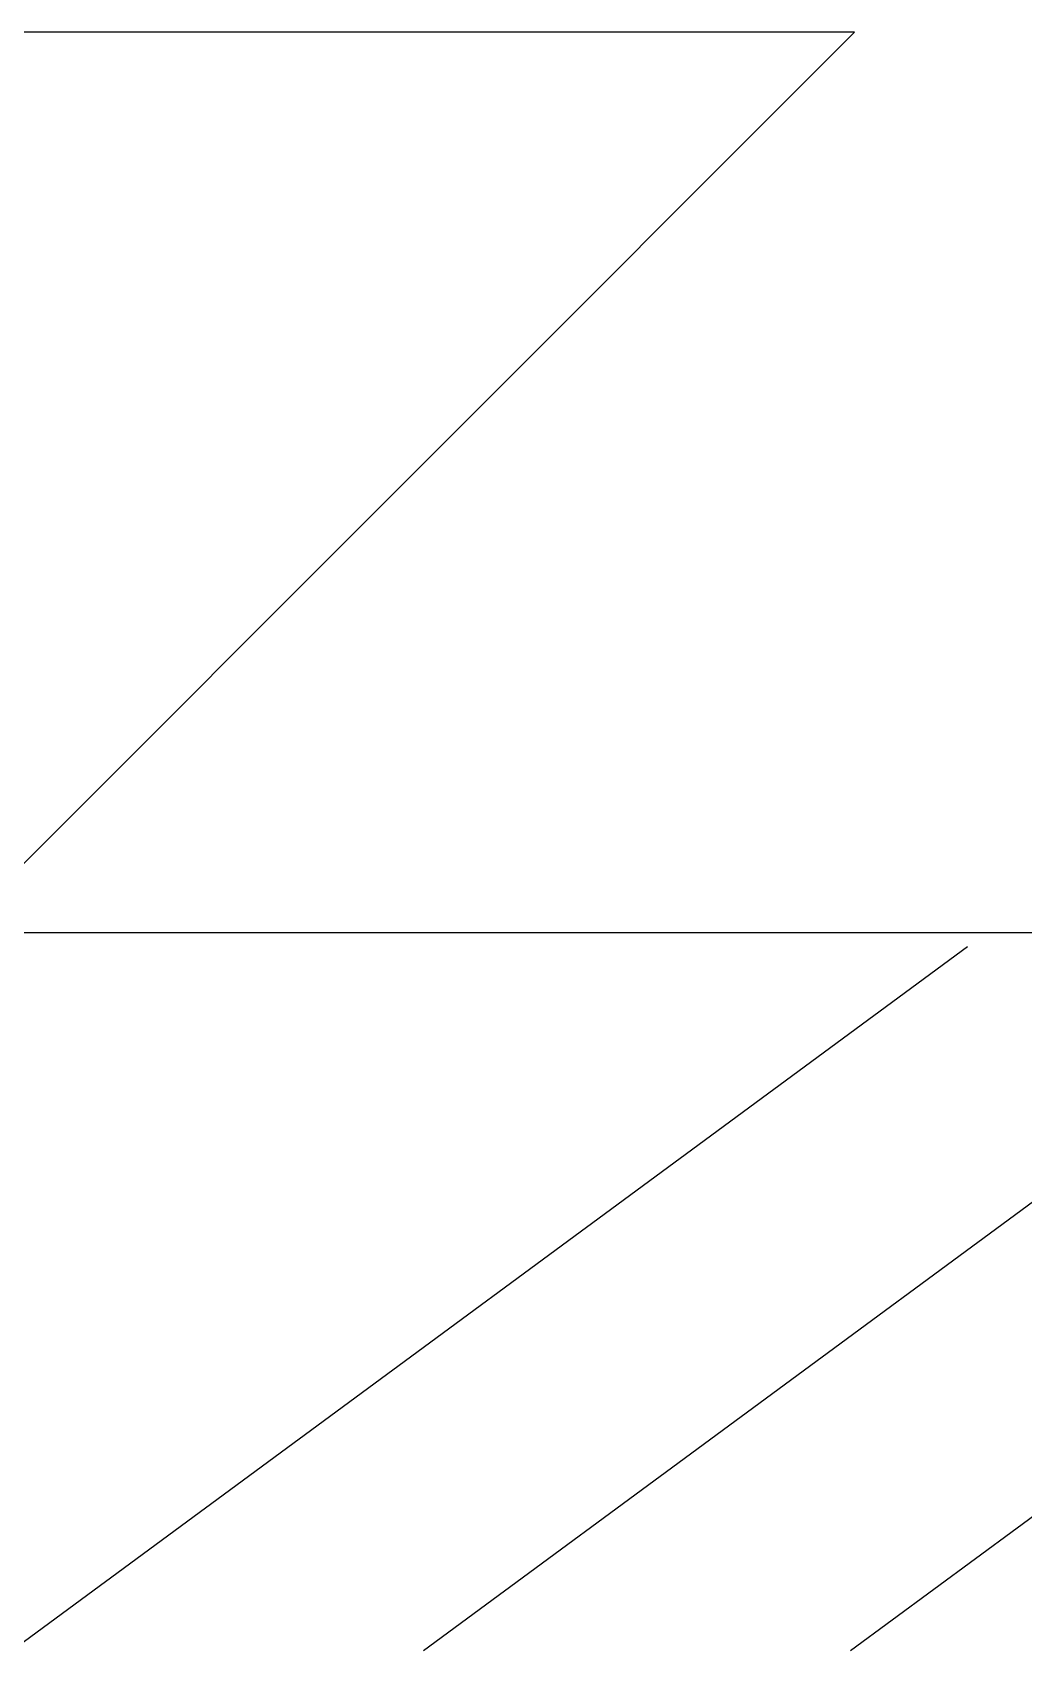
# Model space of a CAD drawing. Extents: x -1041549 to 749950, y -354245 to 17554.
# Drawn here: x -663960.8 to -663878.3, y -207751.9 to -207617.1 of the extents above; entities that cross this region are included whole.
import ezdxf

# ---------------------------------------------------------------- set-up
doc = ezdxf.new("R2010")
doc.units = 0
doc.header["$LTSCALE"] = 1000
doc.header["$MEASUREMENT"] = 0
for name, color, linetype in [('8', 8, 'Continuous'), ('9', 9, 'Continuous'), ('DIM_ELEV', 3, 'Continuous')]:
    doc.layers.add(name, color=color, linetype=linetype)
doc.styles.add('DIM', font='txt_____.ttf')

# ---------------------------------------------------------------- blocks, each defined once
blk = doc.blocks.new('BL_6213')
for p, q in [((8.349, -506.8352), (509.0567, -6.1274)), ((224.0549, -506.8352), (727.426, -3.464)), ((447.7499, -506.8351), (947.1264, -7.4585))]:
    blk.add_line(p, q)
at = {"style": 'DIM', "flags": 1}
for tag in ['YVALUE', 'XVALUE']:
    blk.add_attdef(tag, (-1017000.6567, -1028626.5217), '', height=0.02, dxfattribs=at)

msp = doc.modelspace()

# ---------------------------------------------------------------- linework, layer by layer
at = {"layer": '9'}
msp.add_lwpolyline([(-663654.58, -207692.11), (-664143.56, -207692.11)], dxfattribs=at)
at = {"layer": 'DIM_ELEV'}
for p, q in [((-663892.33, -207617.11), (-664246.87, -207617.11)), ((-663967.33, -207692.11), (-663892.33, -207617.11)), ((-663919.97, -207692.11), (-664042.33, -207692.11))]:
    msp.add_line(p, q, dxfattribs=at)

# ---------------------------------------------------------------- block references
at = {"layer": '8', "xscale": 0.1589765482349321, "yscale": 0.117140571703203, "zscale": 0.1589765482349321}
msp.add_blockref('BL_6213', (-663963.87, -207692.51), dxfattribs=at)

doc.saveas('drawing.dxf')
